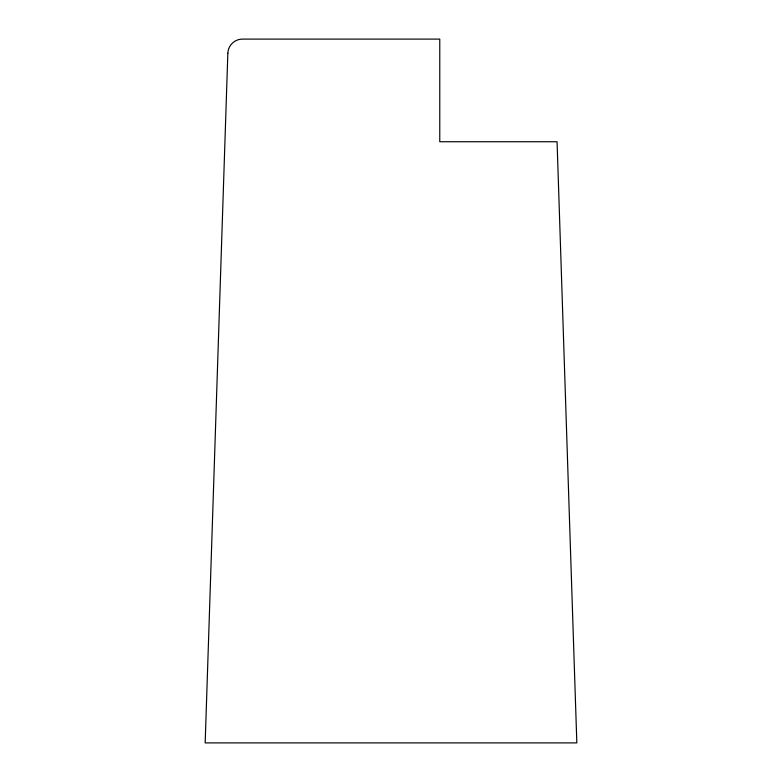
<?xml version="1.0" encoding="UTF-8"?>
<svg xmlns="http://www.w3.org/2000/svg" width="782" height="782" viewBox="0 0 782 782"><rect width="100%" height="100%" fill="white"/><g stroke="black" fill="none" stroke-linecap="round" stroke-linejoin="round"><path stroke-width="1.17" d="M227.845 53.284L205.167 742.9L576.833 742.9L557.067 141.738L439.767 141.738L439.767 39.1L242.498 39.1A14.663 14.663 0 0 0 227.845 53.284"/></g></svg>
